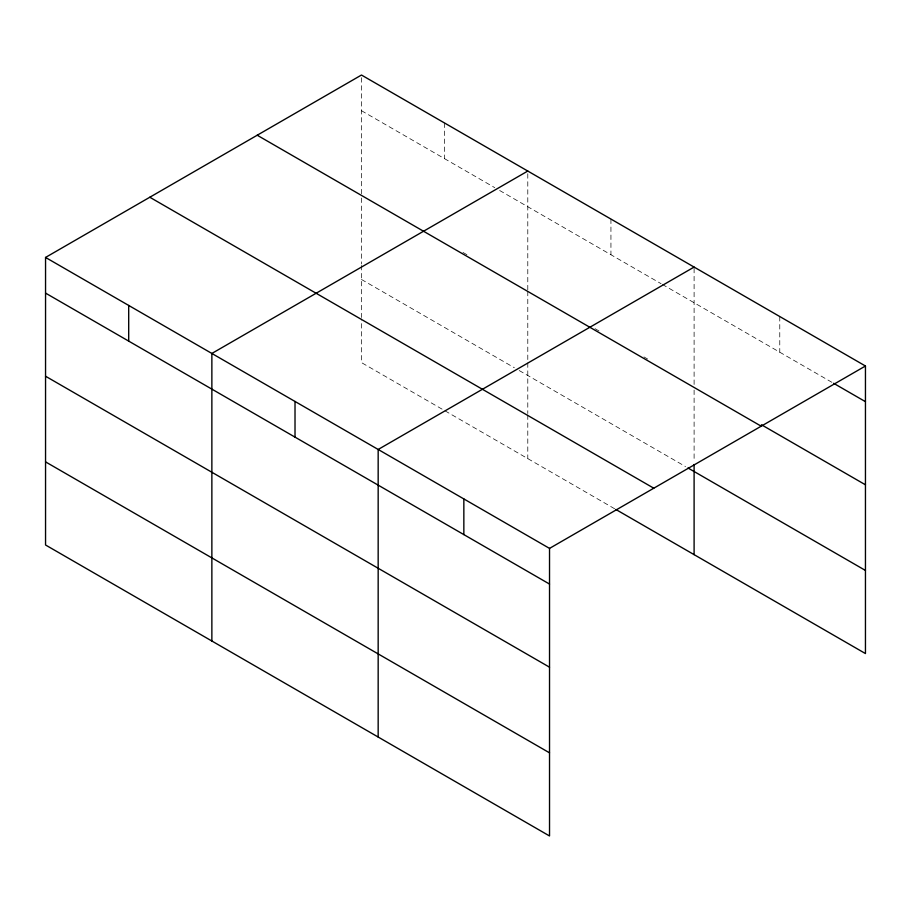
<?xml version="1.0" encoding="UTF-8"?>
<svg xmlns="http://www.w3.org/2000/svg" width="911" height="911" viewBox="0 0 911 911"><rect width="100%" height="100%" fill="white"/><g stroke="black" fill="none" stroke-linecap="round" stroke-linejoin="round"><path stroke-width="0.68" stroke-dasharray="4.55 3.42" d="M361.473 193.827L361.473 75.032M527.788 289.846L527.788 171.052M694.102 384.453L694.102 267.071M361.473 110.709L494.775 187.666M499.661 190.49L661.079 283.685M662.308 284.391L832.403 382.597M462.97 252.427L467.867 255.251M595.042 328.677L599.939 331.502M643.963 356.918L647.63 359.036M361.473 279.472L514.339 367.725M519.224 370.549L685.539 466.569M614.618 508.748L361.473 362.601L361.473 318.918M779.77 316.538L779.77 352.204M694.102 390.079L694.102 461.683M610.939 219.061L610.939 254.738M527.788 291.258L527.788 361.451M527.788 362.863L527.788 413.537M527.788 414.938L527.788 458.62M444.636 123.042L444.636 158.719M361.473 198.04L361.473 264.031M361.473 265.431L361.473 317.518"/><path stroke-width="1.37" d="M615.836 509.454L865.45 653.563L865.45 366.006L361.473 75.032L45.55 257.437L45.55 544.994L549.527 835.968L549.527 548.399L45.55 257.437M527.788 171.052L211.864 353.457L211.864 641.014M694.102 267.071L378.167 449.476L378.167 737.033M549.527 548.399L865.45 366.006M833.633 383.303L865.45 401.671M761.414 424.731L865.45 484.8M257.221 135.227L761.197 426.189M687.987 467.981L865.45 570.445M149.803 197.243L653.779 488.205M45.55 293.103L549.527 584.065M45.55 376.232L549.527 667.194M45.55 461.877L549.527 752.839M694.102 464.496L694.102 554.64M463.847 498.932L463.847 534.609M295.016 401.466L295.016 437.132M128.702 305.447L128.702 341.113"/></g></svg>
